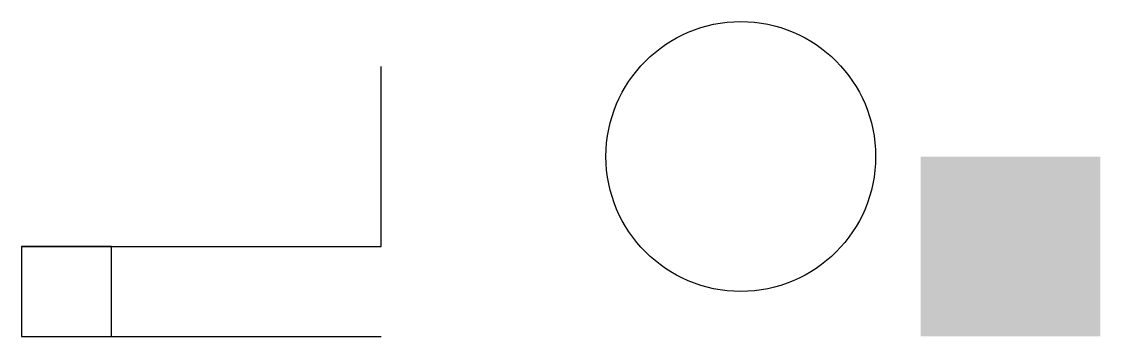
# Model space of a CAD drawing. Header units: metres. Extents: x 0 to 21, y 0 to 21.2.
# Drawn here: x 0 to 12, y 0 to 3.5 of the extents above; entities outside this region: 1.
import ezdxf

# ---------------------------------------------------------------- set-up
doc = ezdxf.new("R2010")
doc.units = ezdxf.units.M

# ---------------------------------------------------------------- blocks, each defined once
blk = doc.blocks.new('CAJA')
blk.add_line((0, 0), (1, 1))

msp = doc.modelspace()

# ---------------------------------------------------------------- linework, layer by layer
msp.add_lwpolyline([(0, 1), (4, 1), (4, 3)])
msp.add_circle((8, 2), 1.5)
msp.add_solid([(10, 0), (12, 0), (10, 2), (12, 2)])
msp.add_3dface([(0, 0), (1, 0), (1, 1), (0, 1)])
at = {"layer": 'CAPA-ÑÁ'}
msp.add_line((0, 0), (4, 0), dxfattribs=at)

# ---------------------------------------------------------------- block references
at = {"rotation": 10}
msp.add_blockref('CAJA', (20, 20), dxfattribs=at)

doc.saveas('drawing.dxf')
